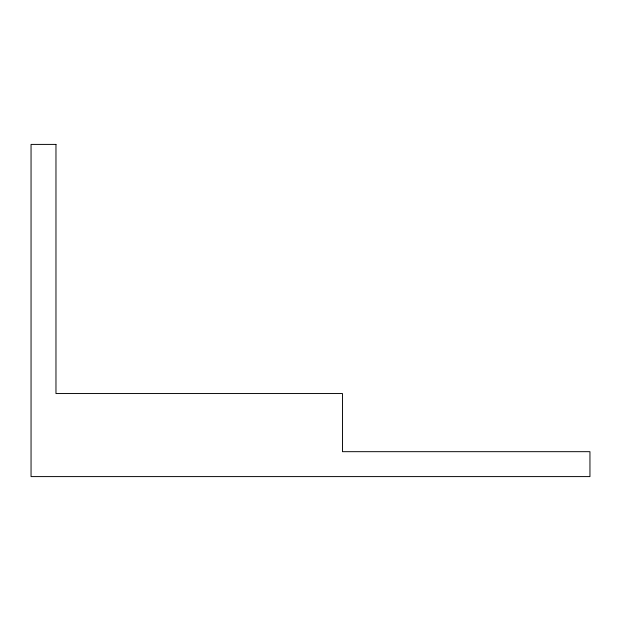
<?xml version="1.0" encoding="UTF-8"?>
<svg xmlns="http://www.w3.org/2000/svg" width="621" height="621" viewBox="0 0 621 621"><rect width="100%" height="100%" fill="white"/><g stroke="black" fill="none" stroke-linecap="round" stroke-linejoin="round"><path stroke-width="0.93" d="M55.968 144.406L31.05 144.406L31.05 476.594L589.95 476.594L589.95 451.677L342.474 451.677L342.474 393.543L55.968 393.543L55.968 144.406"/></g></svg>
